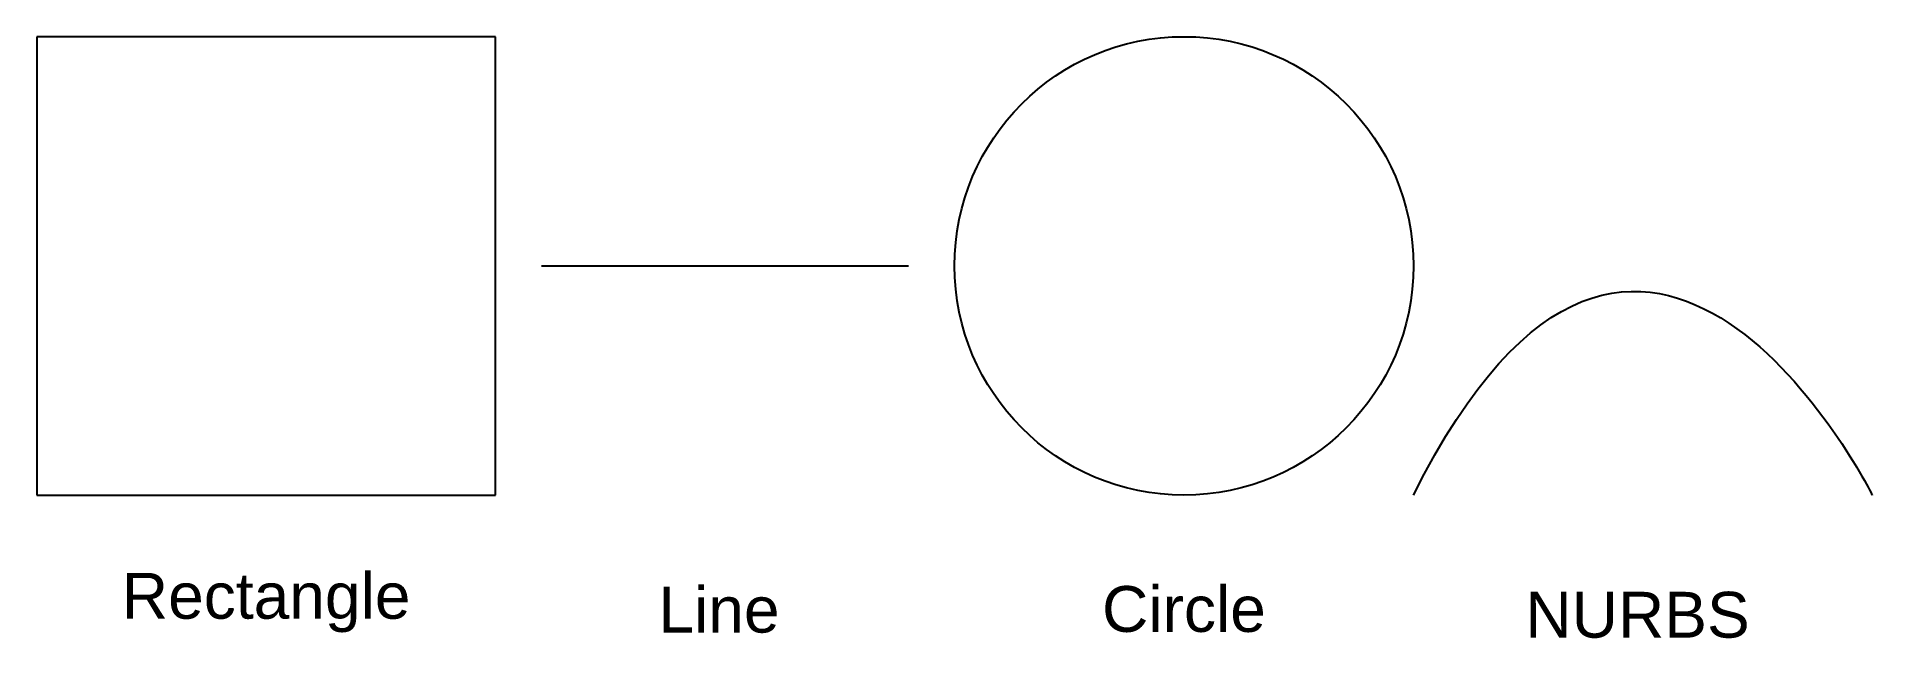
# Model space of a CAD drawing. Header units: metres. Extents: x 0 to 40, y -3.1 to 10.
import ezdxf

# ---------------------------------------------------------------- set-up
doc = ezdxf.new("R2010")
doc.units = ezdxf.units.M
doc.layers.get('0').update_dxf_attribs({"lineweight": 25, "true_color": 0xffffff})
doc.styles.add('textstyle11', font='')
doc.styles.add('textstyle12', font='')
doc.styles.add('textstyle13', font='')
doc.styles.add('textstyle14', font='')
doc.styles.get('textstyle11').set_extended_font_data('Arial')
doc.styles.get('textstyle12').set_extended_font_data('Arial')
doc.styles.get('textstyle13').set_extended_font_data('Arial')
doc.styles.get('textstyle14').set_extended_font_data('Arial')

msp = doc.modelspace()

# ---------------------------------------------------------------- linework, layer by layer
for p, q in [((10, 10), (0, 10)), ((0, 10), (0, 0)), ((10, 0), (10, 10)), ((11, 5), (19, 5)), ((0, 0), (10, 0))]:
    msp.add_line(p, q)
msp.add_circle((25, 5), 5)
msp.add_open_spline([(30, 0), (35, 10), (40, 0), (40, 0)], degree=3)

# ---------------------------------------------------------------- texts
at = {"char_height": 1, "attachment_point": 8, "line_spacing_factor": 0.971628}
for s, insert, style in [('\\c32767;Rectangle', (5, -3), 'textstyle11'), ('\\c32767;Line', (14.868, -3.015), 'textstyle12'), ('\\c32767;Circle', (25, -3), 'textstyle13'), ('\\c32767;NURBS', (34.885, -3.126), 'textstyle14')]:
    msp.add_mtext(s, dxfattribs=dict(at, insert=insert, style=style))

doc.saveas('drawing.dxf')
